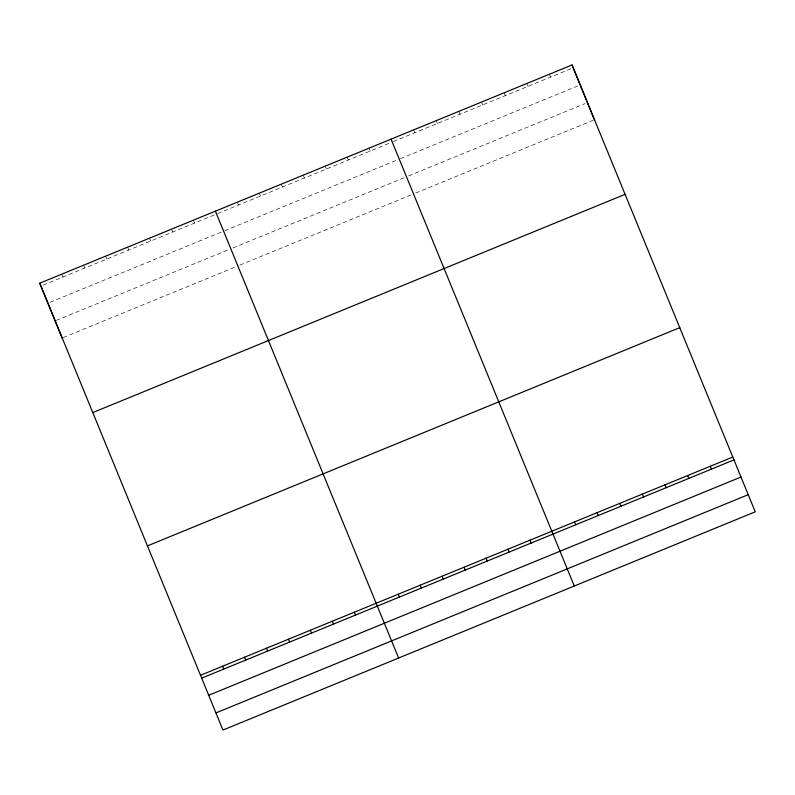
<?xml version="1.0" encoding="UTF-8"?>
<svg xmlns="http://www.w3.org/2000/svg" width="795" height="795" viewBox="0 0 795 795"><rect width="100%" height="100%" fill="white"/><g stroke="black" fill="none" stroke-linecap="round" stroke-linejoin="round"><path stroke-width="0.6" stroke-dasharray="3.98 2.98" d="M43.109 285.147L214.372 214.928M217.671 213.577L390.027 142.901M393.356 141.54L570.939 68.728M50.105 302.289L221.368 232.07M224.667 230.719L397.023 160.053M400.352 158.682L580.201 84.946M56.216 320.405L229.675 249.282M232.975 247.931L404.238 177.712M408.69 175.884L585.15 103.539M63.212 337.547L236.672 266.424M239.971 265.073L411.234 194.855M415.686 193.026L593.269 120.214M549.415 74.223L550.577 77.075M526.797 83.495L527.959 86.357M504.169 92.776L505.332 95.629M481.551 102.048L482.714 104.9M458.924 111.32L460.096 114.182M436.306 120.602L437.469 123.454M413.678 129.873L414.851 132.725M369.099 148.148L370.271 151.01M347.147 157.152L348.309 160.014M325.185 166.155L326.357 169.017M303.233 175.158L304.396 178.01M281.271 184.162L282.444 187.014M259.319 193.165L260.482 196.017M237.357 202.168L238.53 205.021M193.443 220.175L194.616 223.027M171.491 229.179L172.654 232.031M149.53 238.182L150.702 241.034M127.578 247.175L128.74 250.037M105.616 256.179L106.788 259.041M83.664 265.182L84.826 268.044M61.702 274.186L62.875 277.038"/><path stroke-width="1.19" d="M39.75 283.189L572.042 64.951L755.25 511.811L222.958 730.048L39.75 283.189L62.119 337.994M92.826 412.565L625.118 194.328M147.512 545.867L679.805 327.629M200.598 675.243L732.881 457.006M201.761 678.105L734.053 459.858M208.757 695.247L741.049 477M215.962 712.906L748.254 494.669M391.06 139.155L574.268 586.014M215.405 211.172L398.613 658.031M572.042 64.951L594.402 119.757M710.263 466.277L711.426 469.139M687.635 475.559L688.808 478.411M665.018 484.831L666.18 487.683M642.4 494.102L643.562 496.964M619.772 503.384L620.935 506.236M597.154 512.656L598.317 515.508M574.527 521.927L575.689 524.789M529.947 540.212L531.12 543.065M507.995 549.216L509.158 552.068M486.033 558.219L487.206 561.071M464.081 567.213L465.244 570.075M442.119 576.216L443.292 579.078M420.167 585.219L421.33 588.081M398.206 594.223L399.378 597.085M354.292 612.23L355.464 615.082M332.34 621.233L333.503 624.085M310.378 630.236L311.551 633.088M288.426 639.24L289.589 642.092M266.464 648.243L267.637 651.095M244.512 657.246L245.675 660.098M222.55 666.24L223.723 669.102"/></g></svg>
